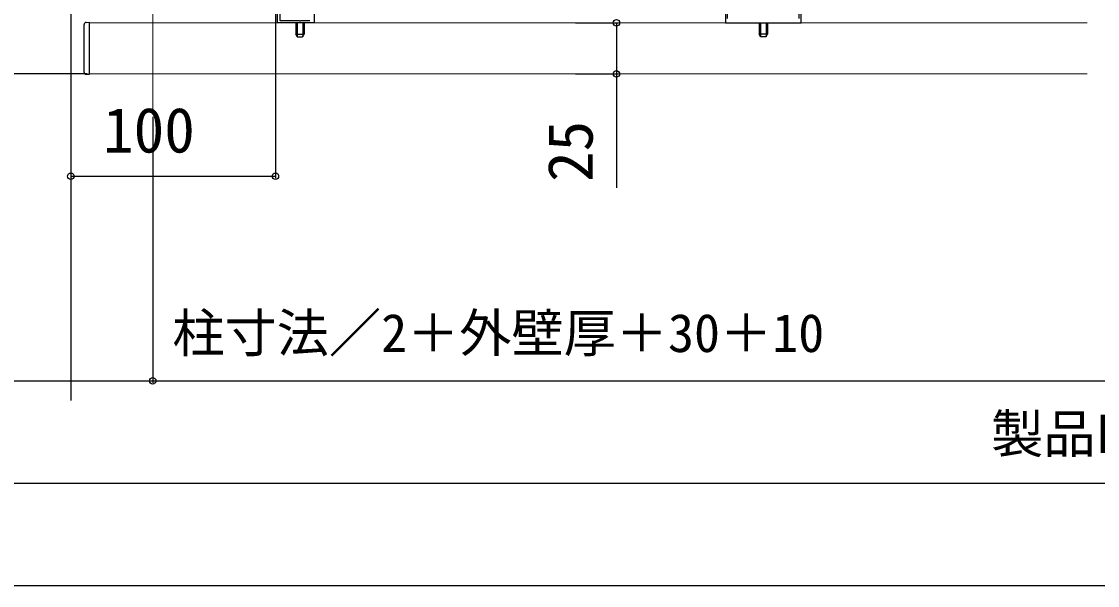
# Model space of a CAD drawing. Units: millimetres, scale not verified. Extents: x -1312 to 1312, y -1957 to 1945.
# Drawn here: x -798 to -272, y -1957 to -1681 of the extents above; entities that cross this region are included whole.
import ezdxf
from ezdxf.enums import TextEntityAlignment as Align

# ---------------------------------------------------------------- set-up
doc = ezdxf.new("R2010")
doc.units = ezdxf.units.MM
doc.header["$LTSCALE"] = 10
for name, color, linetype in [('0-3_YKK_11', 7, 'Continuous'), ('0-5_YKK_13', 4, 'Continuous'), ('0-6_YKK_D', 6, 'Continuous'), ('0-7_YKK_ZWAK', 7, 'Continuous'), ('0-8_YSS_K', 3, 'Continuous')]:
    doc.layers.add(name, color=color, linetype=linetype)
doc.layers.add('0-4_YKK_12', color=2, linetype='Continuous', lineweight=18)
doc.styles.add('ＭＳ ゴシック', font='')
doc.styles.get('ＭＳ ゴシック').set_extended_font_data('MS Gothic')

msp = doc.modelspace()

# ---------------------------------------------------------------- linework, layer by layer
at = {"layer": '0-3_YKK_11'}
for points in [[(-654.5, -1654.3), (-654.5, -1681.8), (-672.5, -1681.8), (-672.5, -1676.3), (-669.5, -1676.3), (-669.5, -1677.1), (-671.4, -1677.1), (-671.4, -1680.7), (-661.96, -1680.7), (-661.77, -1680.82), (-661.23, -1680.82), (-661.04, -1680.7), (-656.6, -1680.7)], [(-453.5, -1681.8), (-416.5, -1681.8), (-416.5, -1654.3), (-419.7, -1654.3), (-419.7, -1655.4), (-417.6, -1655.4), (-417.6, -1660.34), (-417.48, -1660.53), (-417.48, -1661.08), (-417.6, -1661.26), (-417.6, -1666.2), (-419.7, -1666.2), (-419.7, -1667), (-417.6, -1667), (-417.6, -1679.7)], [(-452.4, -1679.7), (-452.4, -1667), (-450.3, -1667), (-450.3, -1666.2), (-452.4, -1666.2), (-452.4, -1661.26), (-452.52, -1661.08), (-452.52, -1660.53), (-452.4, -1660.34), (-452.4, -1655.4), (-450.3, -1655.4), (-450.3, -1654.3), (-453.5, -1654.3), (-453.5, -1681.8)]]:
    msp.add_lwpolyline(points, dxfattribs=at)
at = {"layer": '0-4_YKK_12'}
for p, q in [((-733.5, -829.24), (-733.5, -1726.8)), ((-276.6, -1681.8), (-764.5, -1681.8))]:
    msp.add_line(p, q, dxfattribs=at)
msp.add_lwpolyline([(-764.5, -1681.8), (-764.5, -1706.8), (-276.6, -1706.8)], dxfattribs=at)
at = {"layer": '0-5_YKK_13'}
for p, q in [((-767, -1682.9), (-767, -1682.6)), ((-767, -1705.71), (-767, -1682.9)), ((-766.06, -1681.6), (-764.5, -1681.5)), ((-764.5, -1681.5), (-764.5, -1707.1)), ((-662.85, -1681.8), (-662.85, -1688.61)), ((-660.15, -1681.8), (-660.15, -1688.61)), ((-659.5, -1681.8), (-659.5, -1687.3)), ((-437, -1681.8), (-437, -1687.3)), ((-436.35, -1681.8), (-436.35, -1688.61)), ((-433.65, -1681.8), (-433.65, -1688.61)), ((-662.8, -1688.7), (-663.5, -1687.3)), ((-660.2, -1688.7), (-659.5, -1687.3)), ((-436.3, -1688.7), (-437, -1687.3)), ((-433.7, -1688.7), (-433, -1687.3)), ((-662.8, -1688.7), (-660.2, -1688.7)), ((-433.7, -1688.7), (-436.3, -1688.7)), ((-767, -1706.01), (-767, -1705.71)), ((-764.5, -1707.1), (-766.06, -1707.01))]:
    msp.add_line(p, q, dxfattribs=at)
for points in [[(-663.5, -1681.8), (-663.5, -1687.3), (-659.5, -1687.3)], [(-433, -1681.8), (-433, -1687.3), (-437, -1687.3)]]:
    msp.add_lwpolyline(points, dxfattribs=at)
for centre, start, end in [((-766, -1682.6), 93.5, 180), ((-766, -1706.01), 180, 266.5)]:
    msp.add_arc(centre, 1, start, end, dxfattribs=at)
at = {"layer": '0-6_YKK_D'}
for p, q in [((-673.5, -1676.79), (-673.5, -1757.8)), ((-526.86, -1681.8), (-505.8, -1681.8)), ((-765.5, -1706.8), (-968.5, -1706.8)), ((-526.86, -1706.8), (-505.8, -1706.8)), ((-773.5, -1727.8), (-773.5, -1757.8)), ((-733.5, -1727.8), (-733.5, -1857.8)), ((-773.5, -1756.8), (-673.5, -1756.8)), ((-865, -1906.8), (495, -1906.8))]:
    msp.add_line(p, q, dxfattribs=at)
for points in [[(-506.8, -1681.8), (-506.8, -1706.8), (-506.8, -1762.38)], [(-865, -1856.8), (-733.5, -1856.8), (-256.53, -1856.8)]]:
    msp.add_lwpolyline(points, dxfattribs=at)
for centre in [(-506.8, -1681.8), (-506.8, -1706.8), (-773.5, -1756.8), (-673.5, -1756.8), (-733.5, -1856.8)]:
    msp.add_circle(centre, 1.59, dxfattribs=at)
at = {"layer": '0-7_YKK_ZWAK'}
msp.add_lwpolyline([(-1312.5, -1956.8), (1312.5, -1956.8), (1312.5, 1868.2)], dxfattribs=at)
at = {"layer": '0-8_YSS_K'}
msp.add_line((-773.5, -1406.4), (-773.5, -1866.36), dxfattribs=at)

# ---------------------------------------------------------------- texts
at = {"layer": '0-6_YKK_D', "style": 'ＭＳ ゴシック'}
for s, height, p in [('100', 21.99, (-757.76, -1751.8)), ('柱寸法／2＋外壁厚＋30＋10', 18.7, (-723.86, -1848.32)), ('製品L＝躯体芯々', 18.7, (-323.58, -1897.6))]:
    msp.add_text(s, height=height, dxfattribs=at).set_placement(p, align=Align.BOTTOM_LEFT)
msp.add_text('25', height=21.99, rotation=90, dxfattribs=at).set_placement((-511.8, -1759.6), align=Align.BOTTOM_LEFT)

doc.saveas('drawing.dxf')
